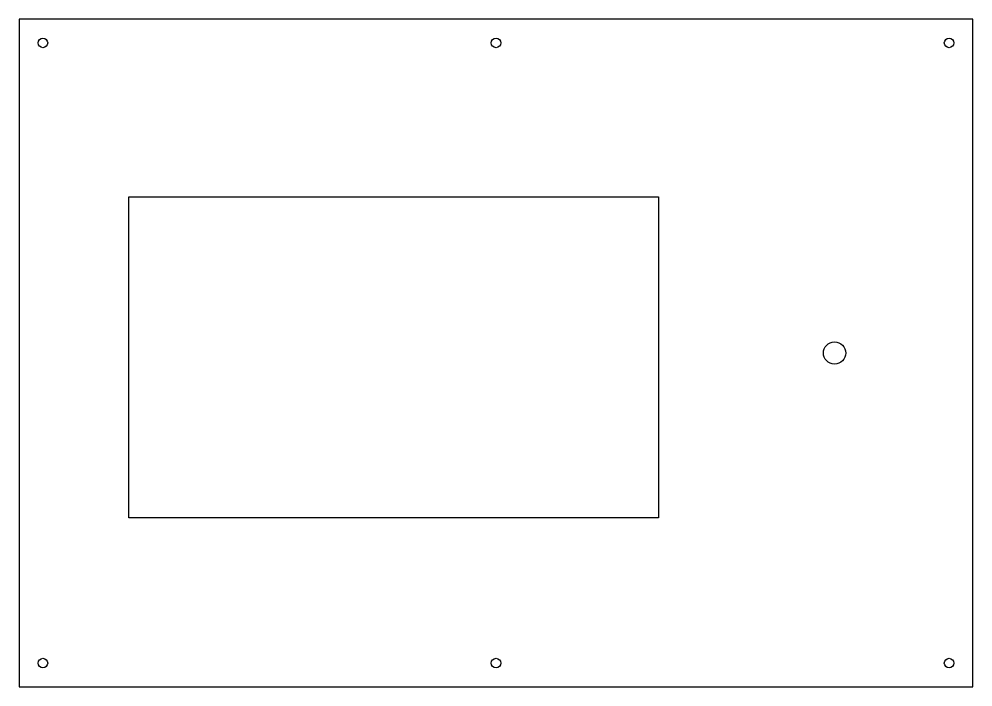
# Model space of a CAD drawing. Header units: millimetres. Extents: x -150 to 150, y -105 to 105.
import ezdxf

# ---------------------------------------------------------------- set-up
doc = ezdxf.new("R2010")
doc.units = ezdxf.units.MM
doc.layers.get('0').update_dxf_attribs({"linetype": 'CONTINUOUS'})

msp = doc.modelspace()

# ---------------------------------------------------------------- linework, layer by layer
for points in [[(-150, 105), (-150, -105), (150, -105), (150, 105)], [(51.07, 49.15), (51.07, -51.85), (-115.53, -51.85), (-115.53, 49.15)]]:
    msp.add_lwpolyline(points, close=True)
for centre, radius in [((-142.5, 97.5), 1.5), ((0, 97.5), 1.5), ((142.5, 97.5), 1.5), ((106.48, 0), 3.5), ((-142.5, -97.5), 1.5), ((0, -97.5), 1.5), ((142.5, -97.5), 1.5)]:
    msp.add_circle(centre, radius)

doc.saveas('drawing.dxf')
